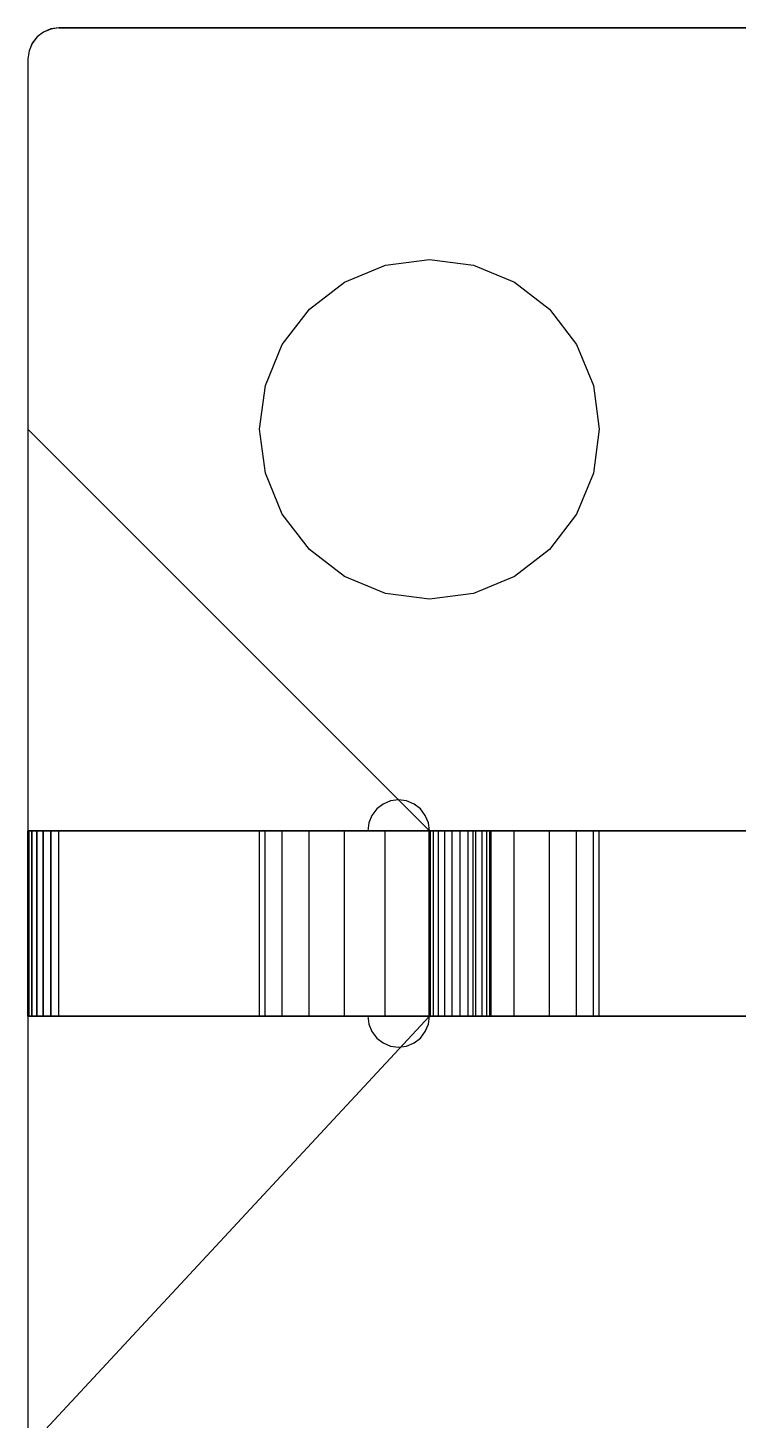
# Model space of a CAD drawing. Header units: metres. Extents: x 0 to 29.2, y 0 to 29.2.
# Drawn here: x 0 to 7.3, y 14.9 to 29.21 of the extents above; entities that cross this region are included whole.
import ezdxf

# ---------------------------------------------------------------- set-up
doc = ezdxf.new("R2010")
doc.units = ezdxf.units.M

msp = doc.modelspace()

# ---------------------------------------------------------------- linework, layer by layer
at = {"layer": 'Flat node sheet#1'}
for p, q in [((0.235, 29.199, 10.16), (0.159, 29.167, 10.16)), ((0.235, 29.199, 8.255), (0.159, 29.167, 8.255)), ((0.318, 29.21, 10.16), (0.235, 29.199, 10.16)), ((0.318, 29.21, 8.255), (0.235, 29.199, 8.255)), ((0.318, 29.209, 20.955), (0.235, 29.198, 20.955)), ((0.318, 29.209, 19.05), (0.235, 29.198, 19.05)), ((0.235, 29.199, 10.16), (0.235, 29.199, 8.255)), ((0.318, 29.21, 10.16), (28.893, 29.208, 10.16)), ((0.318, 29.21, 8.255), (28.893, 29.208, 8.255)), ((0.318, 29.21, 10.16), (0.318, 29.21, 8.255)), ((8.255, 29.21, 20.955), (0.318, 29.209, 20.955)), ((8.255, 29.21, 19.05), (0.318, 29.209, 19.05)), ((0.318, 29.209, 20.955), (0.318, 29.209, 19.05)), ((0.093, 29.117, 10.16), (0.043, 29.051, 10.16)), ((0.093, 29.117, 8.255), (0.043, 29.051, 8.255)), ((0.093, 29.116, 20.955), (0.043, 29.05, 20.955)), ((0.093, 29.116, 19.05), (0.043, 29.05, 19.05)), ((0.159, 29.167, 10.16), (0.093, 29.117, 10.16)), ((0.159, 29.167, 8.255), (0.093, 29.117, 8.255)), ((0.159, 29.167, 20.955), (0.093, 29.116, 20.955)), ((0.159, 29.167, 19.05), (0.093, 29.116, 19.05)), ((0.093, 29.117, 10.16), (0.093, 29.117, 8.255)), ((0.093, 29.116, 20.955), (0.093, 29.116, 19.05)), ((0.235, 29.198, 20.955), (0.159, 29.167, 20.955)), ((0.235, 29.198, 19.05), (0.159, 29.167, 19.05)), ((0.159, 29.167, 10.16), (0.159, 29.167, 8.255)), ((0.159, 29.167, 20.955), (0.159, 29.167, 19.05)), ((0.235, 29.198, 20.955), (0.235, 29.198, 19.05)), ((0.011, 28.975, 10.16), (0, 28.893, 10.16)), ((0.011, 28.975, 8.255), (0, 28.893, 8.255)), ((0.011, 28.974, 20.955), (0, 28.892, 20.955)), ((0.011, 28.974, 19.05), (0, 28.892, 19.05)), ((0.043, 29.051, 10.16), (0.011, 28.975, 10.16)), ((0.043, 29.051, 8.255), (0.011, 28.975, 8.255)), ((0.043, 29.05, 20.955), (0.011, 28.974, 20.955)), ((0.043, 29.05, 19.05), (0.011, 28.974, 19.05)), ((0.011, 28.975, 10.16), (0.011, 28.975, 8.255)), ((0.011, 28.974, 20.955), (0.011, 28.974, 19.05)), ((0.043, 29.051, 10.16), (0.043, 29.051, 8.255)), ((0.043, 29.05, 20.955), (0.043, 29.05, 19.05)), ((0, 28.893, 10.16), (0, 20.955, 10.16)), ((0, 28.893, 8.255), (0, 20.955, 8.255)), ((0, 28.893, 10.16), (0, 28.893, 8.255)), ((0, 28.892, 20.955), (0, 25.083, 20.955)), ((0, 28.892, 19.05), (0, 25.083, 19.05)), ((0, 28.892, 20.955), (0, 28.892, 19.05)), ((3.254, 26.595, 10.16), (3.676, 26.769, 10.16)), ((3.254, 26.595, 8.255), (3.676, 26.769, 8.255)), ((3.254, 26.595, 20.955), (3.676, 26.769, 20.955)), ((3.254, 26.595, 19.05), (3.676, 26.769, 19.05)), ((3.676, 26.769, 10.16), (4.128, 26.829, 10.16)), ((3.676, 26.769, 8.255), (4.128, 26.829, 8.255)), ((3.676, 26.769, 20.955), (4.128, 26.829, 20.955)), ((3.676, 26.769, 19.05), (4.128, 26.829, 19.05)), ((3.676, 26.769, 10.16), (3.676, 26.769, 8.255)), ((3.676, 26.769, 20.955), (3.676, 26.769, 19.05)), ((4.128, 26.829, 10.16), (4.579, 26.769, 10.16)), ((4.128, 26.829, 8.255), (4.579, 26.769, 8.255)), ((4.128, 26.829, 10.16), (4.128, 26.829, 8.255)), ((4.128, 26.829, 20.955), (4.579, 26.769, 20.955)), ((4.128, 26.829, 19.05), (4.579, 26.769, 19.05)), ((4.128, 26.829, 20.955), (4.128, 26.829, 19.05)), ((4.579, 26.769, 10.16), (5.001, 26.595, 10.16)), ((4.579, 26.769, 8.255), (5.001, 26.595, 8.255)), ((4.579, 26.769, 10.16), (4.579, 26.769, 8.255)), ((4.579, 26.769, 20.955), (5.001, 26.595, 20.955)), ((4.579, 26.769, 19.05), (5.001, 26.595, 19.05)), ((4.579, 26.769, 20.955), (4.579, 26.769, 19.05)), ((2.893, 26.317, 10.16), (3.254, 26.595, 10.16)), ((2.893, 26.317, 8.255), (3.254, 26.595, 8.255)), ((2.893, 26.317, 20.955), (3.254, 26.595, 20.955)), ((2.893, 26.317, 19.05), (3.254, 26.595, 19.05)), ((3.254, 26.595, 10.16), (3.254, 26.595, 8.255)), ((3.254, 26.595, 20.955), (3.254, 26.595, 19.05)), ((5.001, 26.595, 10.16), (5.362, 26.317, 10.16)), ((5.001, 26.595, 8.255), (5.362, 26.317, 8.255)), ((5.001, 26.595, 10.16), (5.001, 26.595, 8.255)), ((5.001, 26.595, 20.955), (5.362, 26.317, 20.955)), ((5.001, 26.595, 19.05), (5.362, 26.317, 19.05)), ((5.001, 26.595, 20.955), (5.001, 26.595, 19.05)), ((2.615, 25.956, 10.16), (2.893, 26.317, 10.16)), ((2.615, 25.956, 8.255), (2.893, 26.317, 8.255)), ((2.615, 25.956, 20.955), (2.893, 26.317, 20.955)), ((2.615, 25.956, 19.05), (2.893, 26.317, 19.05)), ((2.893, 26.317, 10.16), (2.893, 26.317, 8.255)), ((2.893, 26.317, 20.955), (2.893, 26.317, 19.05)), ((5.362, 26.317, 10.16), (5.64, 25.956, 10.16)), ((5.362, 26.317, 8.255), (5.64, 25.956, 8.255)), ((5.362, 26.317, 10.16), (5.362, 26.317, 8.255)), ((5.362, 26.317, 20.955), (5.64, 25.956, 20.955)), ((5.362, 26.317, 19.05), (5.64, 25.956, 19.05)), ((5.362, 26.317, 20.955), (5.362, 26.317, 19.05)), ((2.441, 25.534, 10.16), (2.615, 25.956, 10.16)), ((2.441, 25.534, 8.255), (2.615, 25.956, 8.255)), ((2.441, 25.534, 20.955), (2.615, 25.956, 20.955)), ((2.441, 25.534, 19.05), (2.615, 25.956, 19.05)), ((2.615, 25.956, 10.16), (2.615, 25.956, 8.255)), ((2.615, 25.956, 20.955), (2.615, 25.956, 19.05)), ((5.64, 25.956, 10.16), (5.814, 25.534, 10.16)), ((5.64, 25.956, 8.255), (5.814, 25.534, 8.255)), ((5.64, 25.956, 10.16), (5.64, 25.956, 8.255)), ((5.64, 25.956, 20.955), (5.814, 25.534, 20.955)), ((5.64, 25.956, 19.05), (5.814, 25.534, 19.05)), ((5.64, 25.956, 20.955), (5.64, 25.956, 19.05)), ((2.381, 25.083, 10.16), (2.441, 25.534, 10.16)), ((2.381, 25.083, 8.255), (2.441, 25.534, 8.255)), ((2.381, 25.083, 20.955), (2.441, 25.534, 20.955)), ((2.381, 25.083, 19.05), (2.441, 25.534, 19.05)), ((2.441, 25.534, 10.16), (2.441, 25.534, 8.255)), ((2.441, 25.534, 20.955), (2.441, 25.534, 19.05)), ((5.814, 25.534, 10.16), (5.874, 25.083, 10.16)), ((5.814, 25.534, 8.255), (5.874, 25.083, 8.255)), ((5.814, 25.534, 10.16), (5.814, 25.534, 8.255)), ((5.814, 25.534, 20.955), (5.874, 25.083, 20.955)), ((5.814, 25.534, 19.05), (5.874, 25.083, 19.05)), ((5.814, 25.534, 20.955), (5.814, 25.534, 19.05)), ((4.128, 20.955, 20.955), (0, 25.083, 20.955)), ((4.128, 20.955, 19.05), (0, 25.083, 19.05)), ((0, 25.083, 20.955), (0, 25.083, 19.05)), ((2.441, 24.631, 10.16), (2.381, 25.083, 10.16)), ((2.441, 24.631, 8.255), (2.381, 25.083, 8.255)), ((2.381, 25.083, 10.16), (2.381, 25.083, 8.255)), ((2.441, 24.631, 20.955), (2.381, 25.083, 20.955)), ((2.441, 24.631, 19.05), (2.381, 25.083, 19.05)), ((2.381, 25.083, 20.955), (2.381, 25.083, 19.05)), ((5.874, 25.083, 10.16), (5.814, 24.631, 10.16)), ((5.874, 25.083, 8.255), (5.814, 24.631, 8.255)), ((5.874, 25.083, 20.955), (5.814, 24.631, 20.955)), ((5.874, 25.083, 19.05), (5.814, 24.631, 19.05)), ((5.874, 25.083, 10.16), (5.874, 25.083, 8.255)), ((5.874, 25.083, 20.955), (5.874, 25.083, 19.05)), ((2.615, 24.209, 10.16), (2.441, 24.631, 10.16)), ((2.615, 24.209, 8.255), (2.441, 24.631, 8.255)), ((2.441, 24.631, 10.16), (2.441, 24.631, 8.255)), ((2.615, 24.209, 20.955), (2.441, 24.631, 20.955)), ((2.615, 24.209, 19.05), (2.441, 24.631, 19.05)), ((2.441, 24.631, 20.955), (2.441, 24.631, 19.05)), ((5.814, 24.631, 10.16), (5.64, 24.209, 10.16)), ((5.814, 24.631, 8.255), (5.64, 24.209, 8.255)), ((5.814, 24.631, 20.955), (5.64, 24.209, 20.955)), ((5.814, 24.631, 19.05), (5.64, 24.209, 19.05)), ((5.814, 24.631, 10.16), (5.814, 24.631, 8.255)), ((5.814, 24.631, 20.955), (5.814, 24.631, 19.05)), ((2.893, 23.848, 10.16), (2.615, 24.209, 10.16)), ((2.893, 23.848, 8.255), (2.615, 24.209, 8.255)), ((2.615, 24.209, 10.16), (2.615, 24.209, 8.255)), ((2.893, 23.848, 20.955), (2.615, 24.209, 20.955)), ((2.893, 23.848, 19.05), (2.615, 24.209, 19.05)), ((2.615, 24.209, 20.955), (2.615, 24.209, 19.05)), ((5.64, 24.209, 10.16), (5.362, 23.848, 10.16)), ((5.64, 24.209, 8.255), (5.362, 23.848, 8.255)), ((5.64, 24.209, 20.955), (5.362, 23.848, 20.955)), ((5.64, 24.209, 19.05), (5.362, 23.848, 19.05)), ((5.64, 24.209, 10.16), (5.64, 24.209, 8.255)), ((5.64, 24.209, 20.955), (5.64, 24.209, 19.05)), ((3.254, 23.57, 10.16), (2.893, 23.848, 10.16)), ((3.254, 23.57, 8.255), (2.893, 23.848, 8.255)), ((2.893, 23.848, 10.16), (2.893, 23.848, 8.255)), ((3.254, 23.57, 20.955), (2.893, 23.848, 20.955)), ((3.254, 23.57, 19.05), (2.893, 23.848, 19.05)), ((2.893, 23.848, 20.955), (2.893, 23.848, 19.05)), ((5.362, 23.848, 10.16), (5.001, 23.57, 10.16)), ((5.362, 23.848, 8.255), (5.001, 23.57, 8.255)), ((5.362, 23.848, 20.955), (5.001, 23.57, 20.955)), ((5.362, 23.848, 19.05), (5.001, 23.57, 19.05)), ((5.362, 23.848, 10.16), (5.362, 23.848, 8.255)), ((5.362, 23.848, 20.955), (5.362, 23.848, 19.05)), ((3.676, 23.396, 10.16), (3.254, 23.57, 10.16)), ((3.676, 23.396, 8.255), (3.254, 23.57, 8.255)), ((3.254, 23.57, 10.16), (3.254, 23.57, 8.255)), ((3.676, 23.396, 20.955), (3.254, 23.57, 20.955)), ((3.676, 23.396, 19.05), (3.254, 23.57, 19.05)), ((3.254, 23.57, 20.955), (3.254, 23.57, 19.05)), ((5.001, 23.57, 10.16), (4.579, 23.396, 10.16)), ((5.001, 23.57, 8.255), (4.579, 23.396, 8.255)), ((5.001, 23.57, 20.955), (4.579, 23.396, 20.955)), ((5.001, 23.57, 19.05), (4.579, 23.396, 19.05)), ((5.001, 23.57, 10.16), (5.001, 23.57, 8.255)), ((5.001, 23.57, 20.955), (5.001, 23.57, 19.05)), ((4.128, 23.336, 10.16), (3.676, 23.396, 10.16)), ((4.128, 23.336, 8.255), (3.676, 23.396, 8.255)), ((3.676, 23.396, 10.16), (3.676, 23.396, 8.255)), ((4.128, 23.336, 20.955), (3.676, 23.396, 20.955)), ((4.128, 23.336, 19.05), (3.676, 23.396, 19.05)), ((3.676, 23.396, 20.955), (3.676, 23.396, 19.05)), ((4.579, 23.396, 10.16), (4.128, 23.336, 10.16)), ((4.579, 23.396, 8.255), (4.128, 23.336, 8.255)), ((4.579, 23.396, 20.955), (4.128, 23.336, 20.955)), ((4.579, 23.396, 19.05), (4.128, 23.336, 19.05)), ((4.128, 23.336, 10.16), (4.128, 23.336, 8.255)), ((4.128, 23.336, 20.955), (4.128, 23.336, 19.05)), ((4.579, 23.396, 10.16), (4.579, 23.396, 8.255)), ((4.579, 23.396, 20.955), (4.579, 23.396, 19.05)), ((3.651, 21.23, 10.16), (3.585, 21.18, 10.16)), ((3.651, 21.23, 8.255), (3.585, 21.18, 8.255)), ((3.728, 21.262, 10.16), (3.651, 21.23, 10.16)), ((3.728, 21.262, 8.255), (3.651, 21.23, 8.255)), ((3.651, 21.23, 10.16), (3.651, 21.23, 8.255)), ((3.81, 21.273, 10.16), (3.728, 21.262, 10.16)), ((3.81, 21.273, 8.255), (3.728, 21.262, 8.255)), ((3.728, 21.262, 10.16), (3.728, 21.262, 8.255)), ((3.892, 21.262, 10.16), (3.81, 21.273, 10.16)), ((3.892, 21.262, 8.255), (3.81, 21.273, 8.255)), ((3.81, 21.273, 10.16), (3.81, 21.273, 8.255)), ((3.969, 21.23, 10.16), (3.892, 21.262, 10.16)), ((3.969, 21.23, 8.255), (3.892, 21.262, 8.255)), ((3.892, 21.262, 10.16), (3.892, 21.262, 8.255)), ((4.035, 21.18, 10.16), (3.969, 21.23, 10.16)), ((4.035, 21.18, 8.255), (3.969, 21.23, 8.255)), ((3.969, 21.23, 10.16), (3.969, 21.23, 8.255)), ((3.535, 21.114, 10.16), (3.503, 21.037, 10.16)), ((3.535, 21.114, 8.255), (3.503, 21.037, 8.255)), ((3.585, 21.18, 10.16), (3.535, 21.114, 10.16)), ((3.585, 21.18, 8.255), (3.535, 21.114, 8.255)), ((3.535, 21.114, 10.16), (3.535, 21.114, 8.255)), ((3.585, 21.18, 10.16), (3.585, 21.18, 8.255)), ((4.085, 21.114, 10.16), (4.035, 21.18, 10.16)), ((4.085, 21.114, 8.255), (4.035, 21.18, 8.255)), ((4.035, 21.18, 10.16), (4.035, 21.18, 8.255)), ((4.117, 21.037, 10.16), (4.085, 21.114, 10.16)), ((4.117, 21.037, 8.255), (4.085, 21.114, 8.255)), ((4.085, 21.114, 10.16), (4.085, 21.114, 8.255)), ((-0.001, 20.955, 0.316), (0.001, 20.955, 28.891)), ((-0.001, 20.955, 0.316), (0.01, 20.955, 0.234)), ((-0.001, 19.05, 0.316), (-0.001, 20.955, 0.316)), ((0, 20.955, 10.16), (3.493, 20.955, 10.16)), ((0, 20.955, 8.255), (3.493, 20.955, 8.255)), ((0, 20.955, 10.16), (0, 20.955, 8.255)), ((0.012, 20.955, 28.973), (0.001, 20.955, 28.891)), ((0.001, 19.05, 28.891), (0.001, 20.955, 28.891)), ((0.01, 20.955, 0.234), (0.041, 20.955, 0.158)), ((0.01, 19.05, 0.234), (0.01, 20.955, 0.234)), ((0.044, 20.955, 29.05), (0.012, 20.955, 28.973)), ((0.012, 19.05, 28.973), (0.012, 20.955, 28.973)), ((0.041, 20.955, 0.158), (0.092, 20.955, 0.092)), ((0.041, 19.05, 0.158), (0.041, 20.955, 0.158)), ((0.094, 20.955, 29.116), (0.044, 20.955, 29.05)), ((0.044, 19.05, 29.05), (0.044, 20.955, 29.05)), ((0.092, 20.955, 0.092), (0.158, 20.955, 0.041)), ((0.092, 19.05, 0.092), (0.092, 20.955, 0.092)), ((0.16, 20.955, 29.166), (0.094, 20.955, 29.116)), ((0.094, 19.05, 29.116), (0.094, 20.955, 29.116)), ((0.158, 20.955, 0.041), (0.234, 20.955, 0.01)), ((0.158, 19.05, 0.041), (0.158, 20.955, 0.041)), ((0.237, 20.955, 29.198), (0.16, 20.955, 29.166)), ((0.16, 19.05, 29.166), (0.16, 20.955, 29.166)), ((0.234, 20.955, 0.01), (0.316, 20.955, -0.001)), ((0.234, 19.05, 0.01), (0.234, 20.955, 0.01)), ((0.319, 20.955, 29.209), (0.237, 20.955, 29.198)), ((0.237, 19.05, 29.198), (0.237, 20.955, 29.198)), ((0.316, 20.955, -0.001), (8.254, 20.955, -0.001)), ((0.316, 19.05, -0.001), (0.316, 20.955, -0.001)), ((19.049, 20.955, 29.209), (0.319, 20.955, 29.209)), ((0.319, 19.05, 29.209), (0.319, 20.955, 29.209)), ((2.44, 20.955, 24.629), (2.38, 20.955, 25.081)), ((2.38, 20.955, 25.081), (2.44, 20.955, 25.533)), ((2.44, 20.955, 3.674), (2.38, 20.955, 4.126)), ((2.38, 20.955, 4.126), (2.44, 20.955, 4.578)), ((2.38, 19.05, 25.081), (2.38, 20.955, 25.081)), ((2.38, 19.05, 4.126), (2.38, 20.955, 4.126)), ((2.614, 20.955, 24.208), (2.44, 20.955, 24.629)), ((2.44, 20.955, 25.533), (2.614, 20.955, 25.954)), ((2.614, 20.955, 3.253), (2.44, 20.955, 3.674)), ((2.44, 20.955, 4.578), (2.614, 20.955, 4.999)), ((2.44, 19.05, 24.629), (2.44, 20.955, 24.629)), ((2.44, 19.05, 25.533), (2.44, 20.955, 25.533)), ((2.44, 19.05, 3.674), (2.44, 20.955, 3.674)), ((2.44, 19.05, 4.578), (2.44, 20.955, 4.578)), ((2.892, 20.955, 23.847), (2.614, 20.955, 24.208)), ((2.614, 20.955, 25.954), (2.892, 20.955, 26.316)), ((2.614, 20.955, 4.999), (2.892, 20.955, 5.361)), ((2.892, 20.955, 2.892), (2.614, 20.955, 3.253)), ((2.614, 19.05, 24.208), (2.614, 20.955, 24.208)), ((2.614, 19.05, 25.954), (2.614, 20.955, 25.954)), ((2.614, 19.05, 4.999), (2.614, 20.955, 4.999)), ((2.614, 19.05, 3.253), (2.614, 20.955, 3.253)), ((3.253, 20.955, 23.569), (2.892, 20.955, 23.847)), ((2.892, 20.955, 26.316), (3.253, 20.955, 26.594)), ((2.892, 20.955, 5.361), (3.253, 20.955, 5.639)), ((3.253, 20.955, 2.614), (2.892, 20.955, 2.892)), ((2.892, 19.05, 23.847), (2.892, 20.955, 23.847)), ((2.892, 19.05, 26.316), (2.892, 20.955, 26.316)), ((2.892, 19.05, 5.361), (2.892, 20.955, 5.361)), ((2.892, 19.05, 2.892), (2.892, 20.955, 2.892)), ((3.674, 20.955, 23.395), (3.253, 20.955, 23.569)), ((3.253, 20.955, 26.594), (3.674, 20.955, 26.768)), ((3.253, 20.955, 5.639), (3.674, 20.955, 5.813)), ((3.674, 20.955, 2.44), (3.253, 20.955, 2.614)), ((3.253, 19.05, 23.569), (3.253, 20.955, 23.569)), ((3.253, 19.05, 26.594), (3.253, 20.955, 26.594)), ((3.253, 19.05, 5.639), (3.253, 20.955, 5.639)), ((3.253, 19.05, 2.614), (3.253, 20.955, 2.614)), ((3.503, 21.037, 10.16), (3.493, 20.955, 10.16)), ((3.503, 21.037, 8.255), (3.493, 20.955, 8.255)), ((3.493, 20.955, 10.16), (3.493, 20.955, 8.255)), ((3.503, 21.037, 10.16), (3.503, 21.037, 8.255)), ((3.674, 20.955, 26.768), (4.126, 20.955, 26.828)), ((4.126, 20.955, 23.335), (3.674, 20.955, 23.395)), ((3.674, 20.955, 5.813), (4.126, 20.955, 5.873)), ((4.126, 20.955, 2.38), (3.674, 20.955, 2.44)), ((3.674, 19.05, 26.768), (3.674, 20.955, 26.768)), ((3.674, 19.05, 23.395), (3.674, 20.955, 23.395)), ((3.674, 19.05, 5.813), (3.674, 20.955, 5.813)), ((3.674, 19.05, 2.44), (3.674, 20.955, 2.44)), ((4.128, 20.955, 10.16), (4.117, 21.037, 10.16)), ((4.128, 20.955, 8.255), (4.117, 21.037, 8.255)), ((4.117, 21.037, 10.16), (4.117, 21.037, 8.255)), ((4.126, 20.955, 8.254), (4.137, 20.955, 8.172)), ((4.126, 20.955, 10.159), (4.126, 20.955, 8.254)), ((4.137, 20.955, 10.241), (4.126, 20.955, 10.159)), ((4.126, 20.955, 19.049), (4.137, 20.955, 18.967)), ((4.126, 20.955, 20.954), (4.126, 20.955, 19.049)), ((4.137, 20.955, 21.036), (4.126, 20.955, 20.954)), ((4.126, 20.955, 26.828), (4.578, 20.955, 26.768)), ((4.578, 20.955, 23.395), (4.126, 20.955, 23.335)), ((4.126, 20.955, 5.873), (4.578, 20.955, 5.813)), ((4.578, 20.955, 2.44), (4.126, 20.955, 2.38)), ((4.126, 19.05, 8.254), (4.126, 20.955, 8.254)), ((4.126, 19.05, 10.159), (4.126, 20.955, 10.159)), ((4.126, 19.05, 19.049), (4.126, 20.955, 19.049)), ((4.126, 19.05, 20.954), (4.126, 20.955, 20.954)), ((4.126, 19.05, 26.828), (4.126, 20.955, 26.828)), ((4.126, 19.05, 23.335), (4.126, 20.955, 23.335)), ((4.126, 19.05, 5.873), (4.126, 20.955, 5.873)), ((4.126, 19.05, 2.38), (4.126, 20.955, 2.38)), ((4.128, 20.955, 10.16), (4.128, 19.05, 10.16)), ((4.128, 20.955, 8.255), (4.128, 19.05, 8.255)), ((4.128, 20.955, 10.16), (4.128, 20.955, 8.255)), ((4.128, 19.05, 20.955), (4.128, 20.955, 20.955)), ((4.128, 19.05, 19.05), (4.128, 20.955, 19.05)), ((4.128, 20.955, 20.955), (4.128, 20.955, 19.05)), ((4.137, 20.955, 8.172), (4.169, 20.955, 8.095)), ((4.169, 20.955, 10.318), (4.137, 20.955, 10.241)), ((4.137, 20.955, 18.967), (4.169, 20.955, 18.89)), ((4.169, 20.955, 21.113), (4.137, 20.955, 21.036)), ((4.137, 19.05, 8.172), (4.137, 20.955, 8.172)), ((4.137, 19.05, 10.241), (4.137, 20.955, 10.241)), ((4.137, 19.05, 18.967), (4.137, 20.955, 18.967)), ((4.137, 19.05, 21.036), (4.137, 20.955, 21.036)), ((4.169, 20.955, 8.095), (4.219, 20.955, 8.029)), ((4.219, 20.955, 10.383), (4.169, 20.955, 10.318)), ((4.169, 20.955, 18.89), (4.219, 20.955, 18.824)), ((4.219, 20.955, 21.178), (4.169, 20.955, 21.113)), ((4.169, 19.05, 8.095), (4.169, 20.955, 8.095)), ((4.169, 19.05, 10.318), (4.169, 20.955, 10.318)), ((4.169, 19.05, 18.89), (4.169, 20.955, 18.89)), ((4.169, 19.05, 21.113), (4.169, 20.955, 21.113)), ((4.219, 20.955, 8.029), (4.285, 20.955, 7.979)), ((4.285, 20.955, 10.434), (4.219, 20.955, 10.383)), ((4.219, 20.955, 18.824), (4.285, 20.955, 18.774)), ((4.285, 20.955, 21.229), (4.219, 20.955, 21.178)), ((4.219, 19.05, 8.029), (4.219, 20.955, 8.029)), ((4.219, 19.05, 10.383), (4.219, 20.955, 10.383)), ((4.219, 19.05, 18.824), (4.219, 20.955, 18.824)), ((4.219, 19.05, 21.178), (4.219, 20.955, 21.178)), ((4.285, 20.955, 7.979), (4.362, 20.955, 7.947)), ((4.362, 20.955, 10.465), (4.285, 20.955, 10.434)), ((4.285, 20.955, 18.774), (4.362, 20.955, 18.742)), ((4.362, 20.955, 21.26), (4.285, 20.955, 21.229)), ((4.285, 19.05, 7.979), (4.285, 20.955, 7.979)), ((4.285, 19.05, 10.434), (4.285, 20.955, 10.434)), ((4.285, 19.05, 18.774), (4.285, 20.955, 18.774)), ((4.285, 19.05, 21.229), (4.285, 20.955, 21.229)), ((4.362, 20.955, 7.947), (4.444, 20.955, 7.936)), ((4.444, 20.955, 10.476), (4.362, 20.955, 10.465)), ((4.362, 20.955, 18.742), (4.444, 20.955, 18.731)), ((4.444, 20.955, 21.271), (4.362, 20.955, 21.26)), ((4.362, 19.05, 7.947), (4.362, 20.955, 7.947)), ((4.362, 19.05, 10.465), (4.362, 20.955, 10.465)), ((4.362, 19.05, 18.742), (4.362, 20.955, 18.742)), ((4.362, 19.05, 21.26), (4.362, 20.955, 21.26)), ((4.444, 20.955, 7.936), (4.526, 20.955, 7.947)), ((4.526, 20.955, 10.465), (4.444, 20.955, 10.476)), ((4.444, 20.955, 18.731), (4.526, 20.955, 18.742)), ((4.526, 20.955, 21.26), (4.444, 20.955, 21.271)), ((4.444, 19.05, 7.936), (4.444, 20.955, 7.936)), ((4.444, 19.05, 10.476), (4.444, 20.955, 10.476)), ((4.444, 19.05, 18.731), (4.444, 20.955, 18.731)), ((4.444, 19.05, 21.271), (4.444, 20.955, 21.271)), ((4.526, 20.955, 7.947), (4.603, 20.955, 7.979)), ((4.603, 20.955, 10.434), (4.526, 20.955, 10.465)), ((4.526, 20.955, 18.742), (4.603, 20.955, 18.774)), ((4.603, 20.955, 21.229), (4.526, 20.955, 21.26)), ((4.526, 19.05, 7.947), (4.526, 20.955, 7.947)), ((4.526, 19.05, 10.465), (4.526, 20.955, 10.465)), ((4.526, 19.05, 18.742), (4.526, 20.955, 18.742)), ((4.526, 19.05, 21.26), (4.526, 20.955, 21.26)), ((4.578, 20.955, 26.768), (4.999, 20.955, 26.594)), ((4.999, 20.955, 23.569), (4.578, 20.955, 23.395)), ((4.578, 20.955, 5.813), (4.999, 20.955, 5.639)), ((4.999, 20.955, 2.614), (4.578, 20.955, 2.44)), ((4.578, 19.05, 26.768), (4.578, 20.955, 26.768)), ((4.578, 19.05, 23.395), (4.578, 20.955, 23.395)), ((4.578, 19.05, 5.813), (4.578, 20.955, 5.813)), ((4.578, 19.05, 2.44), (4.578, 20.955, 2.44)), ((4.603, 20.955, 7.979), (4.668, 20.955, 8.029)), ((4.668, 20.955, 10.383), (4.603, 20.955, 10.434)), ((4.603, 20.955, 18.774), (4.668, 20.955, 18.824)), ((4.668, 20.955, 21.178), (4.603, 20.955, 21.229)), ((4.603, 19.05, 7.979), (4.603, 20.955, 7.979)), ((4.603, 19.05, 10.434), (4.603, 20.955, 10.434)), ((4.603, 19.05, 18.774), (4.603, 20.955, 18.774)), ((4.603, 19.05, 21.229), (4.603, 20.955, 21.229)), ((4.668, 20.955, 8.029), (4.719, 20.955, 8.095)), ((4.719, 20.955, 10.318), (4.668, 20.955, 10.383)), ((4.668, 20.955, 18.824), (4.719, 20.955, 18.89)), ((4.719, 20.955, 21.113), (4.668, 20.955, 21.178)), ((4.668, 19.05, 8.029), (4.668, 20.955, 8.029)), ((4.668, 19.05, 10.383), (4.668, 20.955, 10.383)), ((4.668, 19.05, 18.824), (4.668, 20.955, 18.824)), ((4.668, 19.05, 21.178), (4.668, 20.955, 21.178)), ((4.719, 20.955, 8.095), (4.75, 20.955, 8.172)), ((4.75, 20.955, 10.241), (4.719, 20.955, 10.318)), ((4.719, 20.955, 18.89), (4.75, 20.955, 18.967)), ((4.75, 20.955, 21.036), (4.719, 20.955, 21.113)), ((4.719, 19.05, 8.095), (4.719, 20.955, 8.095)), ((4.719, 19.05, 10.318), (4.719, 20.955, 10.318)), ((4.719, 19.05, 18.89), (4.719, 20.955, 18.89)), ((4.719, 19.05, 21.113), (4.719, 20.955, 21.113)), ((4.75, 20.955, 8.172), (4.761, 20.955, 8.254)), ((4.761, 20.955, 10.159), (4.75, 20.955, 10.241)), ((4.75, 20.955, 18.967), (4.761, 20.955, 19.049)), ((4.761, 20.955, 20.954), (4.75, 20.955, 21.036)), ((4.75, 19.05, 8.172), (4.75, 20.955, 8.172)), ((4.75, 19.05, 10.241), (4.75, 20.955, 10.241)), ((4.75, 19.05, 18.967), (4.75, 20.955, 18.967)), ((4.75, 19.05, 21.036), (4.75, 20.955, 21.036)), ((4.761, 20.955, 8.254), (29.209, 20.955, 8.254)), ((29.209, 20.955, 10.159), (4.761, 20.955, 10.159)), ((29.209, 20.955, 19.049), (4.761, 20.955, 19.049)), ((29.209, 20.955, 20.954), (4.761, 20.955, 20.954)), ((4.761, 19.05, 8.254), (4.761, 20.955, 8.254)), ((4.761, 19.05, 10.159), (4.761, 20.955, 10.159)), ((4.761, 19.05, 19.049), (4.761, 20.955, 19.049)), ((4.761, 19.05, 20.954), (4.761, 20.955, 20.954)), ((4.999, 20.955, 26.594), (5.361, 20.955, 26.316)), ((5.361, 20.955, 23.847), (4.999, 20.955, 23.569)), ((4.999, 20.955, 5.639), (5.361, 20.955, 5.361)), ((5.361, 20.955, 2.892), (4.999, 20.955, 2.614)), ((4.999, 19.05, 26.594), (4.999, 20.955, 26.594)), ((4.999, 19.05, 23.569), (4.999, 20.955, 23.569)), ((4.999, 19.05, 5.639), (4.999, 20.955, 5.639)), ((4.999, 19.05, 2.614), (4.999, 20.955, 2.614)), ((5.361, 20.955, 26.316), (5.639, 20.955, 25.954)), ((5.639, 20.955, 24.208), (5.361, 20.955, 23.847)), ((5.361, 20.955, 5.361), (5.639, 20.955, 4.999)), ((5.639, 20.955, 3.253), (5.361, 20.955, 2.892)), ((5.361, 19.05, 26.316), (5.361, 20.955, 26.316)), ((5.361, 19.05, 23.847), (5.361, 20.955, 23.847)), ((5.361, 19.05, 5.361), (5.361, 20.955, 5.361)), ((5.361, 19.05, 2.892), (5.361, 20.955, 2.892)), ((5.639, 20.955, 25.954), (5.813, 20.955, 25.533)), ((5.813, 20.955, 24.629), (5.639, 20.955, 24.208)), ((5.639, 20.955, 4.999), (5.813, 20.955, 4.578)), ((5.813, 20.955, 3.674), (5.639, 20.955, 3.253)), ((5.639, 19.05, 25.954), (5.639, 20.955, 25.954)), ((5.639, 19.05, 24.208), (5.639, 20.955, 24.208)), ((5.639, 19.05, 4.999), (5.639, 20.955, 4.999)), ((5.639, 19.05, 3.253), (5.639, 20.955, 3.253)), ((5.813, 20.955, 25.533), (5.873, 20.955, 25.081)), ((5.873, 20.955, 25.081), (5.813, 20.955, 24.629)), ((5.813, 20.955, 4.578), (5.873, 20.955, 4.126)), ((5.873, 20.955, 4.126), (5.813, 20.955, 3.674)), ((5.813, 19.05, 25.533), (5.813, 20.955, 25.533)), ((5.813, 19.05, 24.629), (5.813, 20.955, 24.629)), ((5.813, 19.05, 4.578), (5.813, 20.955, 4.578)), ((5.813, 19.05, 3.674), (5.813, 20.955, 3.674)), ((5.873, 19.05, 25.081), (5.873, 20.955, 25.081)), ((5.873, 19.05, 4.126), (5.873, 20.955, 4.126)), ((-0.001, 19.05, 0.316), (0.001, 19.05, 28.891)), ((-0.001, 19.05, 0.316), (0.01, 19.05, 0.234)), ((0, 14.605, 10.16), (4.128, 19.05, 10.16)), ((0, 14.605, 8.255), (4.128, 19.05, 8.255)), ((0, 19.05, 20.955), (3.493, 19.05, 20.955)), ((0, 19.05, 20.955), (0, 0.32, 20.955)), ((0, 19.05, 19.05), (3.493, 19.05, 19.05)), ((0, 19.05, 19.05), (0, 0.32, 19.05)), ((0, 19.05, 20.955), (0, 19.05, 19.05)), ((0.012, 19.05, 28.973), (0.001, 19.05, 28.891)), ((0.01, 19.05, 0.234), (0.041, 19.05, 0.158)), ((0.044, 19.05, 29.05), (0.012, 19.05, 28.973)), ((0.041, 19.05, 0.158), (0.092, 19.05, 0.092)), ((0.094, 19.05, 29.116), (0.044, 19.05, 29.05)), ((0.092, 19.05, 0.092), (0.158, 19.05, 0.041)), ((0.16, 19.05, 29.166), (0.094, 19.05, 29.116)), ((0.158, 19.05, 0.041), (0.234, 19.05, 0.01)), ((0.237, 19.05, 29.198), (0.16, 19.05, 29.166)), ((0.234, 19.05, 0.01), (0.316, 19.05, -0.001)), ((0.319, 19.05, 29.209), (0.237, 19.05, 29.198)), ((0.316, 19.05, -0.001), (8.254, 19.05, -0.001)), ((19.049, 19.05, 29.209), (0.319, 19.05, 29.209)), ((2.38, 19.05, 25.081), (2.44, 19.05, 25.533)), ((2.44, 19.05, 3.674), (2.38, 19.05, 4.126)), ((2.38, 19.05, 4.126), (2.44, 19.05, 4.578)), ((2.44, 19.05, 24.629), (2.38, 19.05, 25.081)), ((2.614, 19.05, 3.253), (2.44, 19.05, 3.674)), ((2.614, 19.05, 24.208), (2.44, 19.05, 24.629)), ((2.44, 19.05, 4.578), (2.614, 19.05, 4.999)), ((2.44, 19.05, 25.533), (2.614, 19.05, 25.954)), ((2.892, 19.05, 2.892), (2.614, 19.05, 3.253)), ((2.614, 19.05, 4.999), (2.892, 19.05, 5.361)), ((2.614, 19.05, 25.954), (2.892, 19.05, 26.316)), ((2.892, 19.05, 23.847), (2.614, 19.05, 24.208)), ((3.253, 19.05, 2.614), (2.892, 19.05, 2.892)), ((2.892, 19.05, 5.361), (3.253, 19.05, 5.639)), ((3.253, 19.05, 23.569), (2.892, 19.05, 23.847)), ((2.892, 19.05, 26.316), (3.253, 19.05, 26.594)), ((3.674, 19.05, 2.44), (3.253, 19.05, 2.614)), ((3.253, 19.05, 5.639), (3.674, 19.05, 5.813)), ((3.253, 19.05, 26.594), (3.674, 19.05, 26.768)), ((3.674, 19.05, 23.395), (3.253, 19.05, 23.569)), ((3.493, 19.05, 20.955), (3.503, 18.968, 20.955)), ((3.493, 19.05, 19.05), (3.503, 18.968, 19.05)), ((3.493, 19.05, 20.955), (3.493, 19.05, 19.05)), ((4.126, 19.05, 2.38), (3.674, 19.05, 2.44)), ((3.674, 19.05, 5.813), (4.126, 19.05, 5.873)), ((4.126, 19.05, 23.335), (3.674, 19.05, 23.395)), ((3.674, 19.05, 26.768), (4.126, 19.05, 26.828)), ((4.117, 18.968, 20.955), (4.128, 19.05, 20.955)), ((4.117, 18.968, 19.05), (4.128, 19.05, 19.05)), ((4.578, 19.05, 2.44), (4.126, 19.05, 2.38)), ((4.126, 19.05, 19.049), (4.137, 19.05, 18.967)), ((4.126, 19.05, 10.159), (4.126, 19.05, 8.254)), ((4.126, 19.05, 26.828), (4.578, 19.05, 26.768)), ((4.137, 19.05, 21.036), (4.126, 19.05, 20.954)), ((4.126, 19.05, 8.254), (4.137, 19.05, 8.172)), ((4.126, 19.05, 20.954), (4.126, 19.05, 19.049)), ((4.126, 19.05, 5.873), (4.578, 19.05, 5.813)), ((4.137, 19.05, 10.241), (4.126, 19.05, 10.159)), ((4.578, 19.05, 23.395), (4.126, 19.05, 23.335)), ((4.128, 19.05, 10.16), (4.128, 19.05, 8.255)), ((4.128, 19.05, 20.955), (4.128, 19.05, 19.05)), ((4.137, 19.05, 8.172), (4.169, 19.05, 8.095)), ((4.169, 19.05, 21.113), (4.137, 19.05, 21.036)), ((4.169, 19.05, 10.318), (4.137, 19.05, 10.241)), ((4.137, 19.05, 18.967), (4.169, 19.05, 18.89)), ((4.219, 19.05, 10.383), (4.169, 19.05, 10.318)), ((4.169, 19.05, 8.095), (4.219, 19.05, 8.029)), ((4.169, 19.05, 18.89), (4.219, 19.05, 18.824)), ((4.219, 19.05, 21.178), (4.169, 19.05, 21.113)), ((4.285, 19.05, 10.434), (4.219, 19.05, 10.383)), ((4.219, 19.05, 8.029), (4.285, 19.05, 7.979)), ((4.219, 19.05, 18.824), (4.285, 19.05, 18.774)), ((4.285, 19.05, 21.229), (4.219, 19.05, 21.178)), ((4.362, 19.05, 10.465), (4.285, 19.05, 10.434)), ((4.285, 19.05, 7.979), (4.362, 19.05, 7.947)), ((4.285, 19.05, 18.774), (4.362, 19.05, 18.742)), ((4.362, 19.05, 21.26), (4.285, 19.05, 21.229)), ((4.444, 19.05, 10.476), (4.362, 19.05, 10.465)), ((4.362, 19.05, 7.947), (4.444, 19.05, 7.936)), ((4.362, 19.05, 18.742), (4.444, 19.05, 18.731)), ((4.444, 19.05, 21.271), (4.362, 19.05, 21.26)), ((4.444, 19.05, 7.936), (4.526, 19.05, 7.947)), ((4.526, 19.05, 10.465), (4.444, 19.05, 10.476)), ((4.526, 19.05, 21.26), (4.444, 19.05, 21.271)), ((4.444, 19.05, 18.731), (4.526, 19.05, 18.742)), ((4.603, 19.05, 21.229), (4.526, 19.05, 21.26)), ((4.603, 19.05, 10.434), (4.526, 19.05, 10.465)), ((4.526, 19.05, 7.947), (4.603, 19.05, 7.979)), ((4.526, 19.05, 18.742), (4.603, 19.05, 18.774)), ((4.999, 19.05, 2.614), (4.578, 19.05, 2.44)), ((4.578, 19.05, 26.768), (4.999, 19.05, 26.594)), ((4.578, 19.05, 5.813), (4.999, 19.05, 5.639)), ((4.999, 19.05, 23.569), (4.578, 19.05, 23.395)), ((4.668, 19.05, 21.178), (4.603, 19.05, 21.229)), ((4.603, 19.05, 18.774), (4.668, 19.05, 18.824)), ((4.668, 19.05, 10.383), (4.603, 19.05, 10.434)), ((4.603, 19.05, 7.979), (4.668, 19.05, 8.029)), ((4.719, 19.05, 21.113), (4.668, 19.05, 21.178)), ((4.719, 19.05, 10.318), (4.668, 19.05, 10.383)), ((4.668, 19.05, 8.029), (4.719, 19.05, 8.095)), ((4.668, 19.05, 18.824), (4.719, 19.05, 18.89)), ((4.719, 19.05, 8.095), (4.75, 19.05, 8.172)), ((4.75, 19.05, 21.036), (4.719, 19.05, 21.113)), ((4.75, 19.05, 10.241), (4.719, 19.05, 10.318)), ((4.719, 19.05, 18.89), (4.75, 19.05, 18.967)), ((4.761, 19.05, 10.159), (4.75, 19.05, 10.241)), ((4.75, 19.05, 18.967), (4.761, 19.05, 19.049)), ((4.761, 19.05, 20.954), (4.75, 19.05, 21.036)), ((4.75, 19.05, 8.172), (4.761, 19.05, 8.254)), ((4.761, 19.05, 8.254), (29.209, 19.05, 8.254)), ((29.209, 19.05, 20.954), (4.761, 19.05, 20.954)), ((29.209, 19.05, 10.159), (4.761, 19.05, 10.159)), ((29.209, 19.05, 19.049), (4.761, 19.05, 19.049)), ((4.999, 19.05, 26.594), (5.361, 19.05, 26.316)), ((5.361, 19.05, 23.847), (4.999, 19.05, 23.569)), ((4.999, 19.05, 5.639), (5.361, 19.05, 5.361)), ((5.361, 19.05, 2.892), (4.999, 19.05, 2.614)), ((5.361, 19.05, 26.316), (5.639, 19.05, 25.954)), ((5.639, 19.05, 24.208), (5.361, 19.05, 23.847)), ((5.361, 19.05, 5.361), (5.639, 19.05, 4.999)), ((5.639, 19.05, 3.253), (5.361, 19.05, 2.892)), ((5.813, 19.05, 3.674), (5.639, 19.05, 3.253)), ((5.639, 19.05, 4.999), (5.813, 19.05, 4.578)), ((5.639, 19.05, 25.954), (5.813, 19.05, 25.533)), ((5.813, 19.05, 24.629), (5.639, 19.05, 24.208)), ((5.873, 19.05, 4.126), (5.813, 19.05, 3.674)), ((5.813, 19.05, 4.578), (5.873, 19.05, 4.126)), ((5.813, 19.05, 25.533), (5.873, 19.05, 25.081)), ((5.873, 19.05, 25.081), (5.813, 19.05, 24.629)), ((3.503, 18.968, 20.955), (3.535, 18.891, 20.955)), ((3.503, 18.968, 19.05), (3.535, 18.891, 19.05)), ((3.503, 18.968, 20.955), (3.503, 18.968, 19.05)), ((4.085, 18.891, 20.955), (4.117, 18.968, 20.955)), ((4.085, 18.891, 19.05), (4.117, 18.968, 19.05)), ((4.117, 18.968, 20.955), (4.117, 18.968, 19.05)), ((3.535, 18.891, 20.955), (3.585, 18.825, 20.955)), ((3.535, 18.891, 19.05), (3.585, 18.825, 19.05)), ((3.535, 18.891, 20.955), (3.535, 18.891, 19.05)), ((3.585, 18.825, 20.955), (3.651, 18.775, 20.955)), ((3.585, 18.825, 19.05), (3.651, 18.775, 19.05)), ((3.585, 18.825, 20.955), (3.585, 18.825, 19.05)), ((3.651, 18.775, 20.955), (3.728, 18.743, 20.955)), ((3.651, 18.775, 19.05), (3.728, 18.743, 19.05)), ((3.651, 18.775, 20.955), (3.651, 18.775, 19.05)), ((3.892, 18.743, 20.955), (3.969, 18.775, 20.955)), ((3.892, 18.743, 19.05), (3.969, 18.775, 19.05)), ((3.969, 18.775, 20.955), (4.035, 18.825, 20.955)), ((3.969, 18.775, 19.05), (4.035, 18.825, 19.05)), ((3.969, 18.775, 20.955), (3.969, 18.775, 19.05)), ((4.035, 18.825, 20.955), (4.085, 18.891, 20.955)), ((4.035, 18.825, 19.05), (4.085, 18.891, 19.05)), ((4.035, 18.825, 20.955), (4.035, 18.825, 19.05)), ((4.085, 18.891, 20.955), (4.085, 18.891, 19.05)), ((3.728, 18.743, 20.955), (3.81, 18.733, 20.955)), ((3.728, 18.743, 19.05), (3.81, 18.733, 19.05)), ((3.728, 18.743, 20.955), (3.728, 18.743, 19.05)), ((3.81, 18.733, 20.955), (3.892, 18.743, 20.955)), ((3.81, 18.733, 19.05), (3.892, 18.743, 19.05)), ((3.81, 18.733, 20.955), (3.81, 18.733, 19.05)), ((3.892, 18.743, 20.955), (3.892, 18.743, 19.05))]:
    msp.add_line(p, q, dxfattribs=at)

doc.saveas('drawing.dxf')
